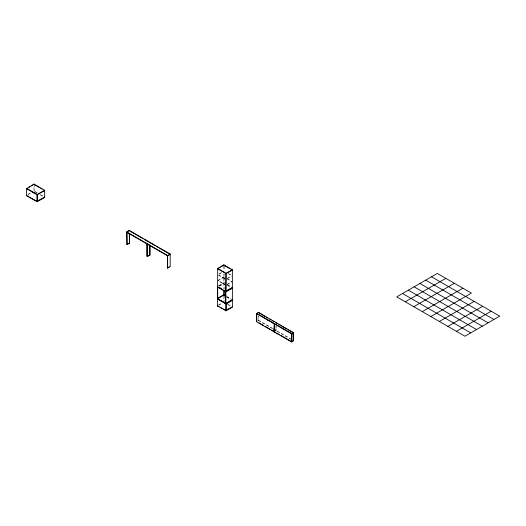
<?xml version="1.0" encoding="UTF-8"?>
<svg xmlns="http://www.w3.org/2000/svg" width="526" height="526" viewBox="0 0 526 526"><rect width="100%" height="100%" fill="white"/><g stroke="black" fill="none" stroke-linecap="round" stroke-linejoin="round"><path stroke-width="0.39" stroke-dasharray="2.63 1.97" d="M27.911 194.357L30.587 192.812M27.911 194.712L31.567 192.601M221.42 272.58L217.994 274.559L224.582 278.366M221.42 272.935L217.994 274.914L225.904 279.484M224.161 276.86L217.994 280.424L224.582 284.231M224.161 277.215L217.994 280.779L225.904 285.348M227.271 278.333L231.387 275.959M227.271 278.688L231.387 276.314M218.369 285.717L224.161 282.732L224.161 274.053M218.369 286.072L224.161 282.732M219.322 285.881L224.161 283.435L224.161 289.168M219.631 286.059L224.161 283.435M227.271 284.204L232.071 281.43M227.271 284.553L232.071 281.785L227.462 279.122M218.369 305.073L221.801 303.094M218.678 305.251L222.485 303.048M257.655 321.057L258.785 320.4L258.785 315.909M274.598 330.841L275.736 330.183L275.736 326.442M275.21 331.189L276.347 330.538L276.347 326.797M228.777 273.658L232.071 275.565M228.12 273.632L231.414 275.539M227.462 278.767L231.414 281.048M227.41 284.605L232.38 287.472M227.41 284.96L230.96 287.005M227.41 285.309L230.96 287.36M226.699 296.362L231.67 299.228M226.699 296.71L230.96 299.176M226.699 297.065L230.25 299.116M258.483 320.222L272.527 328.329M273.231 328.737L290.793 338.875M37.293 192.812L33.94 190.879L33.94 184.402M40.653 194.751L43.336 196.303M272.527 328.684L258.483 320.577L258.483 316.481M273.231 329.092L290.793 339.231M34.611 191.622L36.623 192.779M39.976 194.719L43.336 196.658M228.12 304.363L230.96 306.007M227.41 304.311L230.96 306.362M276.038 325.87L276.038 330.361M224.161 266.169L224.161 270.108M224.161 295.605L224.161 301.273M223.859 265.992L223.859 269.937M223.859 273.875L223.859 288.991M223.859 296.237L223.859 301.096M34.243 184.58L34.243 191.056"/><path stroke-width="0.79" d="M26.57 188.65L33.94 184.047L44.677 190.248L44.677 197.434L37.313 201.682L29.259 197.033M37.28 201.622L26.3 195.639L26.609 188.361M28.582 187.493L29.923 186.717M31.258 185.948L32.599 185.172M44.677 190.248L36.971 194.699L26.3 188.532M129.58 233.386L129.58 243.183L127.022 244.656L126.713 231.881L129.271 230.408L170.187 254.025L170.187 266.629L167.63 268.102L167.321 255.682M127.351 231.867L129.271 230.408M127.351 244.11L128.633 243.374M150.035 245.195L150.035 254.992L147.175 256.293L147.175 244.051M146.866 243.873L146.866 256.116L147.477 256.471L150.035 254.992M126.713 231.881L167.63 255.505L170.187 254.025M167.321 267.925L169.24 266.82M217.994 268.944L217.685 268.411L223.859 264.848L232.38 269.766L232.38 307.177L226.206 310.741L223.353 309.058M226.173 310.682L217.409 305.981L217.718 268.47M219.053 267.971L220.427 267.182M221.801 266.386L223.169 265.597M217.409 268.648L225.871 273.527L232.38 269.766M232.38 287.472L225.904 290.858M225.871 291.509L226.206 273.329L217.685 268.411M232.38 287.827L225.904 291.568L217.376 286.65M232.38 288.182L225.904 291.923L217.376 286.999M217.409 305.981L219.125 306.612M232.38 299.642L225.904 303.377L217.376 298.459L223.859 294.718L225.989 295.947M232.38 299.991L225.871 303.752L217.409 298.873L226.206 303.91L232.38 300.346M232.38 306.822L225.904 310.209M291.864 333.668L291.555 341.953L256.504 321.715L256.504 313.608L258.483 312.385L293.6 332.662L293.6 340.855L291.897 341.834L291.897 333.648L256.773 313.371L256.773 321.557M257.911 313.069L256.773 313.726L257.082 313.904M274.302 323.529L273.993 331.814L274.302 331.636M274.368 323.569L274.066 331.853L279.253 334.536M256.504 313.608L291.555 333.846L293.6 332.662M405.25 301.786L445.824 278.359M413.778 306.704L454.352 283.277M422.299 311.629L462.873 288.202M430.827 316.547L471.401 293.12L437.303 273.435L396.729 296.861L464.918 336.232L499.7 316.152L431.504 276.781M439.348 321.471L474.13 301.391M447.876 326.39L482.651 306.31M456.397 331.314L491.179 311.234M425.712 280.128L493.901 319.499M419.912 283.475L488.108 322.846M414.12 286.821L482.309 326.192M408.321 290.168L476.517 329.539M402.522 293.515L470.717 332.886M224.161 265.38L223.859 264.848M224.569 265.61L229.54 268.484M230.96 269.305L232.38 270.121L225.904 273.507M129.58 230.94L142.677 238.502M144.058 239.297L149.022 242.164M149.732 242.571L155.4 245.846M156.781 246.641L158.194 247.457M159.536 248.233L170.187 254.38L167.63 255.86L126.713 232.236M219.105 287.288L221.236 288.518M264.802 316.389L258.483 312.385M266.209 317.204L267.609 318.013M269.72 319.229L271.127 320.038M272.527 320.853L273.934 321.662M275.341 322.471L277.445 323.687M278.852 324.503L280.253 325.311M281.66 326.12L286.578 328.96M287.978 329.769L293.6 333.017L291.588 333.826M35.281 185.178L39.305 187.499M40.653 188.275L41.995 189.051M44.368 190.425L44.677 190.603L37.004 194.679L36.971 201.8M266.61 319.4L268.017 320.216M272.928 323.049L274.335 323.865M223.859 295.073L225.279 295.895M129.58 243.183L129.271 234.024M44.368 196.902L44.677 197.079L37.004 201.156M26.57 188.301L37.313 194.502L37.313 201.682M291.588 341.302L293.6 340.5L293.291 332.84M32.612 192.141L33.96 192.917M258.884 322.773L263.802 325.614M265.209 326.39L270.121 329.263M271.501 330.026L273.605 331.235M280.667 335.312L291.194 341.433M26.57 195.481L28.739 196.698M220.539 307.427L221.946 308.282M291.555 333.846L291.555 341.953M226.206 303.555L226.206 310.741M225.871 273.527L225.871 310.859M225.595 291.746L225.595 303.2M224.161 290.806L224.161 294.895L217.685 298.636L217.685 287.176M223.859 290.628L223.859 295.428M167.63 255.505L167.63 268.102M149.732 245.017L149.732 254.814M147.477 244.222L147.477 256.471M127.022 232.413L127.022 244.656M33.94 184.047L33.94 184.402"/></g></svg>
